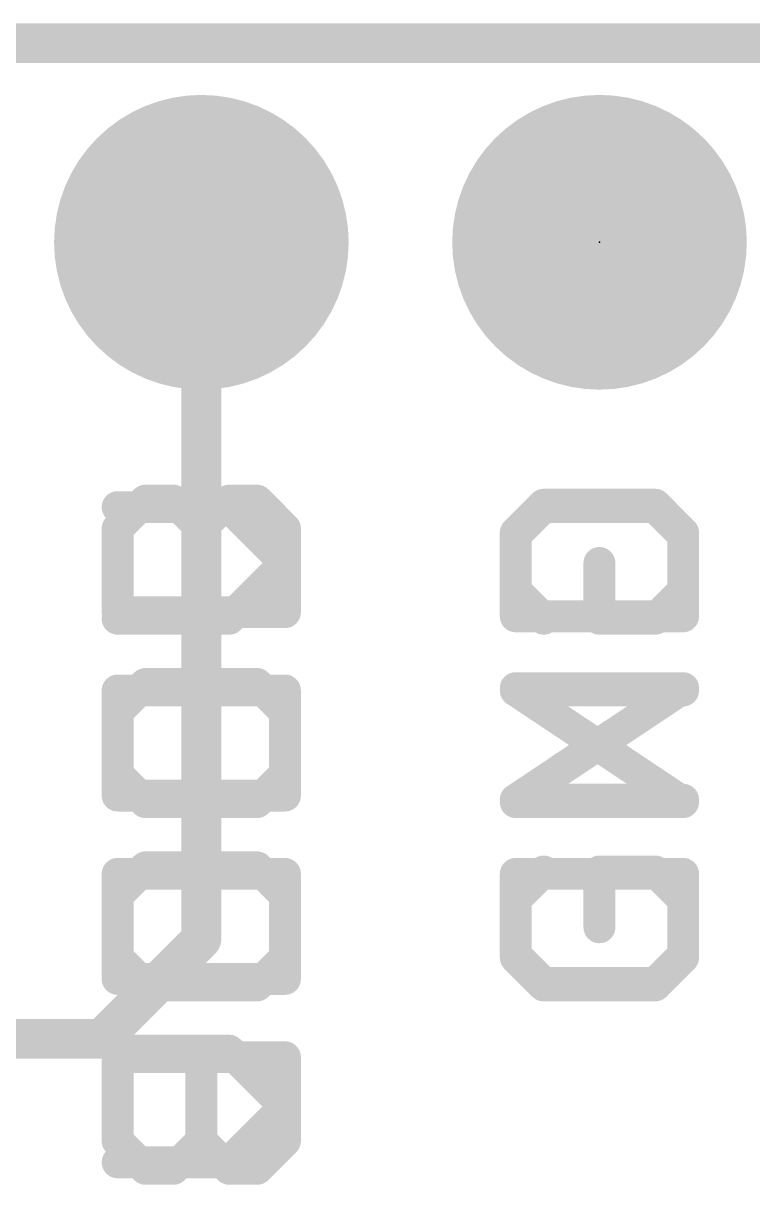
# Model space of a CAD drawing. Extents: x -37 to 70, y -9 to 26.
# Drawn here: x 25.53 to 30.19, y 18.12 to 25.53 of the extents above; entities that cross this region are included whole.
import ezdxf

# ---------------------------------------------------------------- set-up
doc = ezdxf.new("R2010")
doc.units = 0
for name, color, linetype in [('1', 12, 'CONTINUOUS'), ('16', 132, 'CONTINUOUS'), ('17', 110, 'CONTINUOUS'), ('20', 53, 'CONTINUOUS'), ('21', 41, 'CONTINUOUS'), ('22', 40, 'CONTINUOUS'), ('23', 53, 'CONTINUOUS'), ('51', 53, 'CONTINUOUS')]:
    doc.layers.add(name, color=color, linetype=linetype)

# ---------------------------------------------------------------- blocks, each defined once
blk = doc.blocks.new('RECT')
blk.add_solid([(-0.5, -0.5), (0.5, -0.5), (-0.5, 0.5), (0.5, 0.5)])
blk = doc.blocks.new('ROUNDP')
at = {"const_width": 0.5}
blk.add_lwpolyline([(0, -0.25, 1), (0, 0.25, 1), (0, -0.25)], format="xyb", dxfattribs=at)

msp = doc.modelspace()

# ---------------------------------------------------------------- linework, layer by layer
at = {"layer": '1', "const_width": 0.254}
for points in [[(0, 25.4), (44.45, 25.4)], [(26.67, 19.685), (26.67, 24.13)], [(26.035, 19.05), (26.67, 19.685)], [(22.225, 19.05), (26.035, 19.05)]]:
    msp.add_lwpolyline(points, dxfattribs=at)
at = {"layer": '1', "const_width": 0.127}
for points in [[(26.7335, 24.13, 1), (26.6065, 24.13)], [(26.7149, 19.6401, 1), (26.6251, 19.7299)], [(26.6065, 19.685, 1), (26.7335, 19.685)], [(25.9901, 19.0949, 1), (26.0799, 19.0051)], [(26.035, 18.9865, 1), (26.035, 19.1135)]]:
    msp.add_lwpolyline(points, format="xyb", dxfattribs=at)
at = {"layer": '16', "const_width": 0.254}
msp.add_lwpolyline([(0, 25.4), (44.45, 25.4)], dxfattribs=at)
at = {"layer": '20', "const_width": 0.2032}
msp.add_lwpolyline([(0, 25.4), (44.45, 25.4)], dxfattribs=at)
at = {"layer": '21', "const_width": 0.2032}
for points in [[(26.1357, 22.3046), (26.3136, 22.4826)], [(26.3136, 22.4826), (26.4916, 22.4826)], [(26.4916, 22.4826), (26.6695, 22.3046)], [(26.6695, 22.3046), (26.8475, 22.4826)], [(26.8475, 22.4826), (27.0255, 22.4826)], [(27.0255, 22.4826), (27.2034, 22.3046)], [(28.8536, 22.4562), (28.6757, 22.2782)], [(29.5655, 22.4562), (28.8536, 22.4562)], [(29.7434, 22.2782), (29.5655, 22.4562)], [(26.1357, 21.7708), (26.1357, 22.3046)], [(26.6695, 21.7708), (26.6695, 22.3046)], [(27.2034, 22.3046), (27.2034, 21.7708)], [(28.6757, 22.2782), (28.6757, 21.7444)], [(29.7434, 21.7444), (29.7434, 22.2782)], [(27.2034, 21.7708), (26.1357, 21.7708)], [(28.6757, 21.7444), (29.7434, 21.7444)], [(26.3136, 21.3132), (26.1357, 21.1353)], [(27.0255, 21.3132), (26.3136, 21.3132)], [(27.2034, 21.1353), (27.0255, 21.3132)], [(28.6757, 20.575), (29.7434, 21.2868)], [(29.7434, 21.2868), (28.6757, 21.2868)], [(26.1357, 21.1353), (26.1357, 20.6014)], [(27.2034, 20.6014), (27.2034, 21.1353)], [(26.1357, 20.6014), (27.2034, 20.6014)], [(29.7434, 20.575), (28.6757, 20.575)], [(26.3136, 20.1438), (26.1357, 19.9659)], [(27.0255, 20.1438), (26.3136, 20.1438)], [(27.2034, 19.9659), (27.0255, 20.1438)], [(28.8536, 20.1174), (28.6757, 19.9395)], [(29.5655, 20.1174), (29.2095, 20.1174)], [(29.2095, 20.1174), (29.2095, 19.7615)], [(29.7434, 19.9395), (29.5655, 20.1174)], [(26.1357, 19.9659), (26.1357, 19.432)], [(27.2034, 19.432), (27.2034, 19.9659)], [(28.6757, 19.9395), (28.6757, 19.5836)], [(29.7434, 19.5836), (29.7434, 19.9395)], [(28.6757, 19.5836), (28.8536, 19.4056)], [(29.5655, 19.4056), (29.7434, 19.5836)], [(26.1357, 19.432), (27.2034, 19.432)], [(28.8536, 19.4056), (29.5655, 19.4056)], [(26.8475, 18.9744), (26.1357, 18.9744)], [(27.2034, 18.6185), (26.8475, 18.9744)], [(26.8475, 18.2626), (27.2034, 18.6185)], [(26.1357, 18.2626), (26.8475, 18.2626)]]:
    msp.add_lwpolyline(points, dxfattribs=at)
at = {"layer": '21', "const_width": 0.1016}
for points in [[(26.3136, 22.5334, 1), (26.3136, 22.4318)], [(26.3496, 22.4467, 1), (26.2777, 22.5185)], [(26.5275, 22.5185, 1), (26.4557, 22.4467)], [(26.4916, 22.4318, 1), (26.4916, 22.5334)], [(26.8475, 22.5334, 1), (26.8475, 22.4318)], [(26.8834, 22.4467, 1), (26.8116, 22.5185)], [(27.0614, 22.5185, 1), (26.9895, 22.4467)], [(27.0255, 22.4318, 1), (27.0255, 22.5334)], [(28.8536, 22.507, 1), (28.8536, 22.4054)], [(28.8896, 22.4203, 1), (28.8177, 22.4921)], [(29.6014, 22.4921, 1), (29.5295, 22.4203)], [(29.5655, 22.4054, 1), (29.5655, 22.507)], [(26.1865, 22.3046, 1), (26.0849, 22.3046)], [(26.0998, 22.3406, 1), (26.1716, 22.2687)], [(26.7203, 22.3046, 1), (26.6187, 22.3046)], [(26.6336, 22.3406, 1), (26.7055, 22.2687)], [(26.6336, 22.2687, 1), (26.7055, 22.3406)], [(27.2542, 22.3046, 1), (27.1526, 22.3046)], [(27.1675, 22.2687, 1), (27.2393, 22.3406)], [(28.7265, 22.2782, 1), (28.6249, 22.2782)], [(29.7942, 22.2782, 1), (29.6926, 22.2782)], [(28.6398, 22.3142, 1), (28.7116, 22.2423)], [(29.7075, 22.2423, 1), (29.7793, 22.3142)], [(26.1357, 21.8216, 1), (26.1357, 21.72)], [(27.2034, 21.72, 1), (27.2034, 21.8216)], [(26.0849, 21.7708, 1), (26.1865, 21.7708)], [(26.6187, 21.7708, 1), (26.7203, 21.7708)], [(27.1526, 21.7708, 1), (27.2542, 21.7708)], [(28.6757, 21.7952, 1), (28.6757, 21.6936)], [(28.6249, 21.7444, 1), (28.7265, 21.7444)], [(29.6926, 21.7444, 1), (29.7942, 21.7444)], [(29.7434, 21.6936, 1), (29.7434, 21.7952)], [(26.3136, 21.364, 1), (26.3136, 21.2624)], [(26.3496, 21.2773, 1), (26.2777, 21.3491)], [(27.0614, 21.3491, 1), (26.9895, 21.2773)], [(27.0255, 21.2624, 1), (27.0255, 21.364)], [(28.6757, 21.3376, 1), (28.6757, 21.236)], [(29.7716, 21.2445, 1), (29.7152, 21.3291)], [(29.7434, 21.236, 1), (29.7434, 21.3376)], [(26.1865, 21.1353, 1), (26.0849, 21.1353)], [(26.0998, 21.1712, 1), (26.1716, 21.0993)], [(27.2542, 21.1353, 1), (27.1526, 21.1353)], [(27.1675, 21.0993, 1), (27.2393, 21.1712)], [(26.1357, 20.6522, 1), (26.1357, 20.5506)], [(27.2034, 20.5506, 1), (27.2034, 20.6522)], [(28.6757, 20.6258, 1), (28.6757, 20.5242)], [(28.6475, 20.6173, 1), (28.7039, 20.5327)], [(29.7434, 20.5242, 1), (29.7434, 20.6258)], [(26.0849, 20.6014, 1), (26.1865, 20.6014)], [(27.1526, 20.6014, 1), (27.2542, 20.6014)], [(26.3136, 20.1946, 1), (26.3136, 20.093)], [(26.3496, 20.1079, 1), (26.2777, 20.1797)], [(27.0614, 20.1797, 1), (26.9895, 20.1079)], [(27.0255, 20.093, 1), (27.0255, 20.1946)], [(28.8896, 20.0815, 1), (28.8177, 20.1533)], [(29.2095, 20.1682, 1), (29.2095, 20.0666)], [(29.2603, 20.1174, 1), (29.1587, 20.1174)], [(29.6014, 20.1533, 1), (29.5295, 20.0815)], [(29.5655, 20.0666, 1), (29.5655, 20.1682)], [(26.1865, 19.9659, 1), (26.0849, 19.9659)], [(26.0998, 20.0018, 1), (26.1716, 19.9299)], [(27.2542, 19.9659, 1), (27.1526, 19.9659)], [(27.1675, 19.9299, 1), (27.2393, 20.0018)], [(28.7265, 19.9395, 1), (28.6249, 19.9395)], [(28.6398, 19.9754, 1), (28.7116, 19.9035)], [(29.7942, 19.9395, 1), (29.6926, 19.9395)], [(29.7075, 19.9035, 1), (29.7793, 19.9754)], [(29.1587, 19.7615, 1), (29.2603, 19.7615)], [(28.7116, 19.6195, 1), (28.6398, 19.5476)], [(28.6249, 19.5836, 1), (28.7265, 19.5836)], [(29.6926, 19.5836, 1), (29.7942, 19.5836)], [(29.7793, 19.5476, 1), (29.7075, 19.6195)], [(26.1357, 19.4828, 1), (26.1357, 19.3812)], [(26.0849, 19.432, 1), (26.1865, 19.432)], [(27.1526, 19.432, 1), (27.2542, 19.432)], [(27.2034, 19.3812, 1), (27.2034, 19.4828)], [(28.8536, 19.4564, 1), (28.8536, 19.3548)], [(28.8177, 19.3697, 1), (28.8896, 19.4415)], [(29.5295, 19.4415, 1), (29.6014, 19.3697)], [(29.5655, 19.3548, 1), (29.5655, 19.4564)], [(26.1357, 19.0252, 1), (26.1357, 18.9236)], [(26.8834, 19.0103, 1), (26.8116, 18.9385)], [(26.8475, 18.9236, 1), (26.8475, 19.0252)], [(27.2393, 18.5826, 1), (27.1675, 18.6544)], [(27.1675, 18.5826, 1), (27.2393, 18.6544)], [(26.1357, 18.3134, 1), (26.1357, 18.2118)], [(26.8116, 18.2985, 1), (26.8834, 18.2267)], [(26.8475, 18.2118, 1), (26.8475, 18.3134)]]:
    msp.add_lwpolyline(points, format="xyb", dxfattribs=at)
at = {"layer": '22', "const_width": 0.2032}
for points in [[(26.1357, 22.4409), (26.8475, 22.4409)], [(26.8475, 22.4409), (27.2034, 22.085)], [(28.6757, 22.263), (28.8536, 22.4409)], [(28.8536, 22.4409), (29.5655, 22.4409)], [(29.5655, 22.4409), (29.7434, 22.263)], [(28.6757, 21.907), (28.6757, 22.263)], [(29.7434, 22.263), (29.7434, 21.907)], [(27.2034, 22.085), (26.8475, 21.7291)], [(29.2095, 21.7291), (29.2095, 22.085)], [(28.8536, 21.7291), (28.6757, 21.907)], [(29.7434, 21.907), (29.5655, 21.7291)], [(26.8475, 21.7291), (26.1357, 21.7291)], [(29.5655, 21.7291), (29.2095, 21.7291)], [(26.1357, 21.2715), (27.2034, 21.2715)], [(26.1357, 20.7376), (26.1357, 21.2715)], [(27.2034, 21.2715), (27.2034, 20.7376)], [(29.7434, 21.2715), (28.6757, 21.2715)], [(28.6757, 21.2715), (29.7434, 20.5597)], [(26.3136, 20.5597), (26.1357, 20.7376)], [(27.2034, 20.7376), (27.0255, 20.5597)], [(27.0255, 20.5597), (26.3136, 20.5597)], [(29.7434, 20.5597), (28.6757, 20.5597)], [(26.1357, 20.1021), (27.2034, 20.1021)], [(26.1357, 19.5683), (26.1357, 20.1021)], [(27.2034, 20.1021), (27.2034, 19.5683)], [(28.6757, 20.1021), (29.7434, 20.1021)], [(28.6757, 19.5683), (28.6757, 20.1021)], [(29.7434, 20.1021), (29.7434, 19.5683)], [(26.3136, 19.3903), (26.1357, 19.5683)], [(27.2034, 19.5683), (27.0255, 19.3903)], [(28.8536, 19.3903), (28.6757, 19.5683)], [(29.7434, 19.5683), (29.5655, 19.3903)], [(27.0255, 19.3903), (26.3136, 19.3903)], [(29.5655, 19.3903), (28.8536, 19.3903)], [(27.2034, 18.9327), (26.1357, 18.9327)], [(26.1357, 18.9327), (26.1357, 18.3989)], [(26.6695, 18.9327), (26.6695, 18.3989)], [(27.2034, 18.3989), (27.2034, 18.9327)], [(26.1357, 18.3989), (26.3136, 18.2209)], [(26.4916, 18.2209), (26.6695, 18.3989)], [(26.6695, 18.3989), (26.8475, 18.2209)], [(27.0255, 18.2209), (27.2034, 18.3989)], [(26.3136, 18.2209), (26.4916, 18.2209)], [(26.8475, 18.2209), (27.0255, 18.2209)]]:
    msp.add_lwpolyline(points, dxfattribs=at)
at = {"layer": '22', "const_width": 0.1016}
for points in [[(26.1357, 22.4917, 1), (26.1357, 22.3901)], [(26.8834, 22.4768, 1), (26.8116, 22.405)], [(26.8475, 22.3901, 1), (26.8475, 22.4917)], [(28.8536, 22.4917, 1), (28.8536, 22.3901)], [(28.8896, 22.405, 1), (28.8177, 22.4768)], [(29.6014, 22.4768, 1), (29.5295, 22.405)], [(29.5655, 22.3901, 1), (29.5655, 22.4917)], [(28.7265, 22.263, 1), (28.6249, 22.263)], [(28.6398, 22.2989, 1), (28.7116, 22.227)], [(29.7942, 22.263, 1), (29.6926, 22.263)], [(29.7075, 22.227, 1), (29.7793, 22.2989)], [(27.2393, 22.0491, 1), (27.1675, 22.1209)], [(27.1675, 22.0491, 1), (27.2393, 22.1209)], [(29.2603, 22.085, 1), (29.1587, 22.085)], [(28.7116, 21.943, 1), (28.6398, 21.8711)], [(29.7793, 21.8711, 1), (29.7075, 21.943)], [(28.6249, 21.907, 1), (28.7265, 21.907)], [(29.6926, 21.907, 1), (29.7942, 21.907)], [(26.1357, 21.7799, 1), (26.1357, 21.6783)], [(26.8116, 21.765, 1), (26.8834, 21.6932)], [(26.8475, 21.6783, 1), (26.8475, 21.7799)], [(28.8177, 21.6932, 1), (28.8896, 21.765)], [(29.2095, 21.7799, 1), (29.2095, 21.6783)], [(29.1587, 21.7291, 1), (29.2603, 21.7291)], [(29.5295, 21.765, 1), (29.6014, 21.6932)], [(29.5655, 21.6783, 1), (29.5655, 21.7799)], [(26.1357, 21.3223, 1), (26.1357, 21.2207)], [(26.1865, 21.2715, 1), (26.0849, 21.2715)], [(27.2542, 21.2715, 1), (27.1526, 21.2715)], [(27.2034, 21.2207, 1), (27.2034, 21.3223)], [(28.6757, 21.3223, 1), (28.6757, 21.2207)], [(28.7039, 21.3138, 1), (28.6475, 21.2292)], [(29.7434, 21.2207, 1), (29.7434, 21.3223)], [(26.1716, 20.7736, 1), (26.0998, 20.7017)], [(27.2393, 20.7017, 1), (27.1675, 20.7736)], [(26.0849, 20.7376, 1), (26.1865, 20.7376)], [(27.1526, 20.7376, 1), (27.2542, 20.7376)], [(26.3136, 20.6105, 1), (26.3136, 20.5089)], [(26.2777, 20.5238, 1), (26.3496, 20.5956)], [(26.9895, 20.5956, 1), (27.0614, 20.5238)], [(27.0255, 20.5089, 1), (27.0255, 20.6105)], [(28.6757, 20.6105, 1), (28.6757, 20.5089)], [(29.7152, 20.5174, 1), (29.7716, 20.602)], [(29.7434, 20.5089, 1), (29.7434, 20.6105)], [(26.1357, 20.1529, 1), (26.1357, 20.0513)], [(26.1865, 20.1021, 1), (26.0849, 20.1021)], [(27.2542, 20.1021, 1), (27.1526, 20.1021)], [(27.2034, 20.0513, 1), (27.2034, 20.1529)], [(28.6757, 20.1529, 1), (28.6757, 20.0513)], [(28.7265, 20.1021, 1), (28.6249, 20.1021)], [(29.7942, 20.1021, 1), (29.6926, 20.1021)], [(29.7434, 20.0513, 1), (29.7434, 20.1529)], [(26.1716, 19.6042, 1), (26.0998, 19.5323)], [(27.2393, 19.5323, 1), (27.1675, 19.6042)], [(28.7116, 19.6042, 1), (28.6398, 19.5323)], [(29.7793, 19.5323, 1), (29.7075, 19.6042)], [(26.0849, 19.5683, 1), (26.1865, 19.5683)], [(27.1526, 19.5683, 1), (27.2542, 19.5683)], [(28.6249, 19.5683, 1), (28.7265, 19.5683)], [(29.6926, 19.5683, 1), (29.7942, 19.5683)], [(26.3136, 19.4411, 1), (26.3136, 19.3395)], [(27.0255, 19.3395, 1), (27.0255, 19.4411)], [(28.8536, 19.4411, 1), (28.8536, 19.3395)], [(29.5655, 19.3395, 1), (29.5655, 19.4411)], [(26.2777, 19.3544, 1), (26.3496, 19.4262)], [(26.9895, 19.4262, 1), (27.0614, 19.3544)], [(28.8177, 19.3544, 1), (28.8896, 19.4262)], [(29.5295, 19.4262, 1), (29.6014, 19.3544)], [(26.1357, 18.9835, 1), (26.1357, 18.8819)], [(26.1865, 18.9327, 1), (26.0849, 18.9327)], [(26.7203, 18.9327, 1), (26.6187, 18.9327)], [(27.2542, 18.9327, 1), (27.1526, 18.9327)], [(27.2034, 18.8819, 1), (27.2034, 18.9835)], [(26.1716, 18.4348, 1), (26.0998, 18.3629)], [(26.0849, 18.3989, 1), (26.1865, 18.3989)], [(26.7055, 18.4348, 1), (26.6336, 18.3629)], [(26.6187, 18.3989, 1), (26.7203, 18.3989)], [(26.7055, 18.3629, 1), (26.6336, 18.4348)], [(27.1526, 18.3989, 1), (27.2542, 18.3989)], [(27.2393, 18.3629, 1), (27.1675, 18.4348)], [(26.3136, 18.2717, 1), (26.3136, 18.1701)], [(26.2777, 18.185, 1), (26.3496, 18.2568)], [(26.4557, 18.2568, 1), (26.5275, 18.185)], [(26.4916, 18.1701, 1), (26.4916, 18.2717)], [(26.8475, 18.2717, 1), (26.8475, 18.1701)], [(26.8116, 18.185, 1), (26.8834, 18.2568)], [(26.9895, 18.2568, 1), (27.0614, 18.185)], [(27.0255, 18.1701, 1), (27.0255, 18.2717)]]:
    msp.add_lwpolyline(points, format="xyb", dxfattribs=at)
at = {"layer": '23'}
msp.add_point((29.21, 24.13), dxfattribs=at)

# ---------------------------------------------------------------- block references
at = {"layer": '17', "xscale": 1.8796, "yscale": 1.8796, "rotation": 270}
for p in [(26.67, 24.13), (26.67, 24.13), (29.21, 24.13), (29.21, 24.13)]:
    msp.add_blockref('ROUNDP', p, dxfattribs=at)
at = {"layer": '51', "xscale": 0.508, "yscale": 0.508, "rotation": 180}
for p in [(26.67, 24.13), (29.21, 24.13)]:
    msp.add_blockref('RECT', p, dxfattribs=at)

doc.saveas('drawing.dxf')
